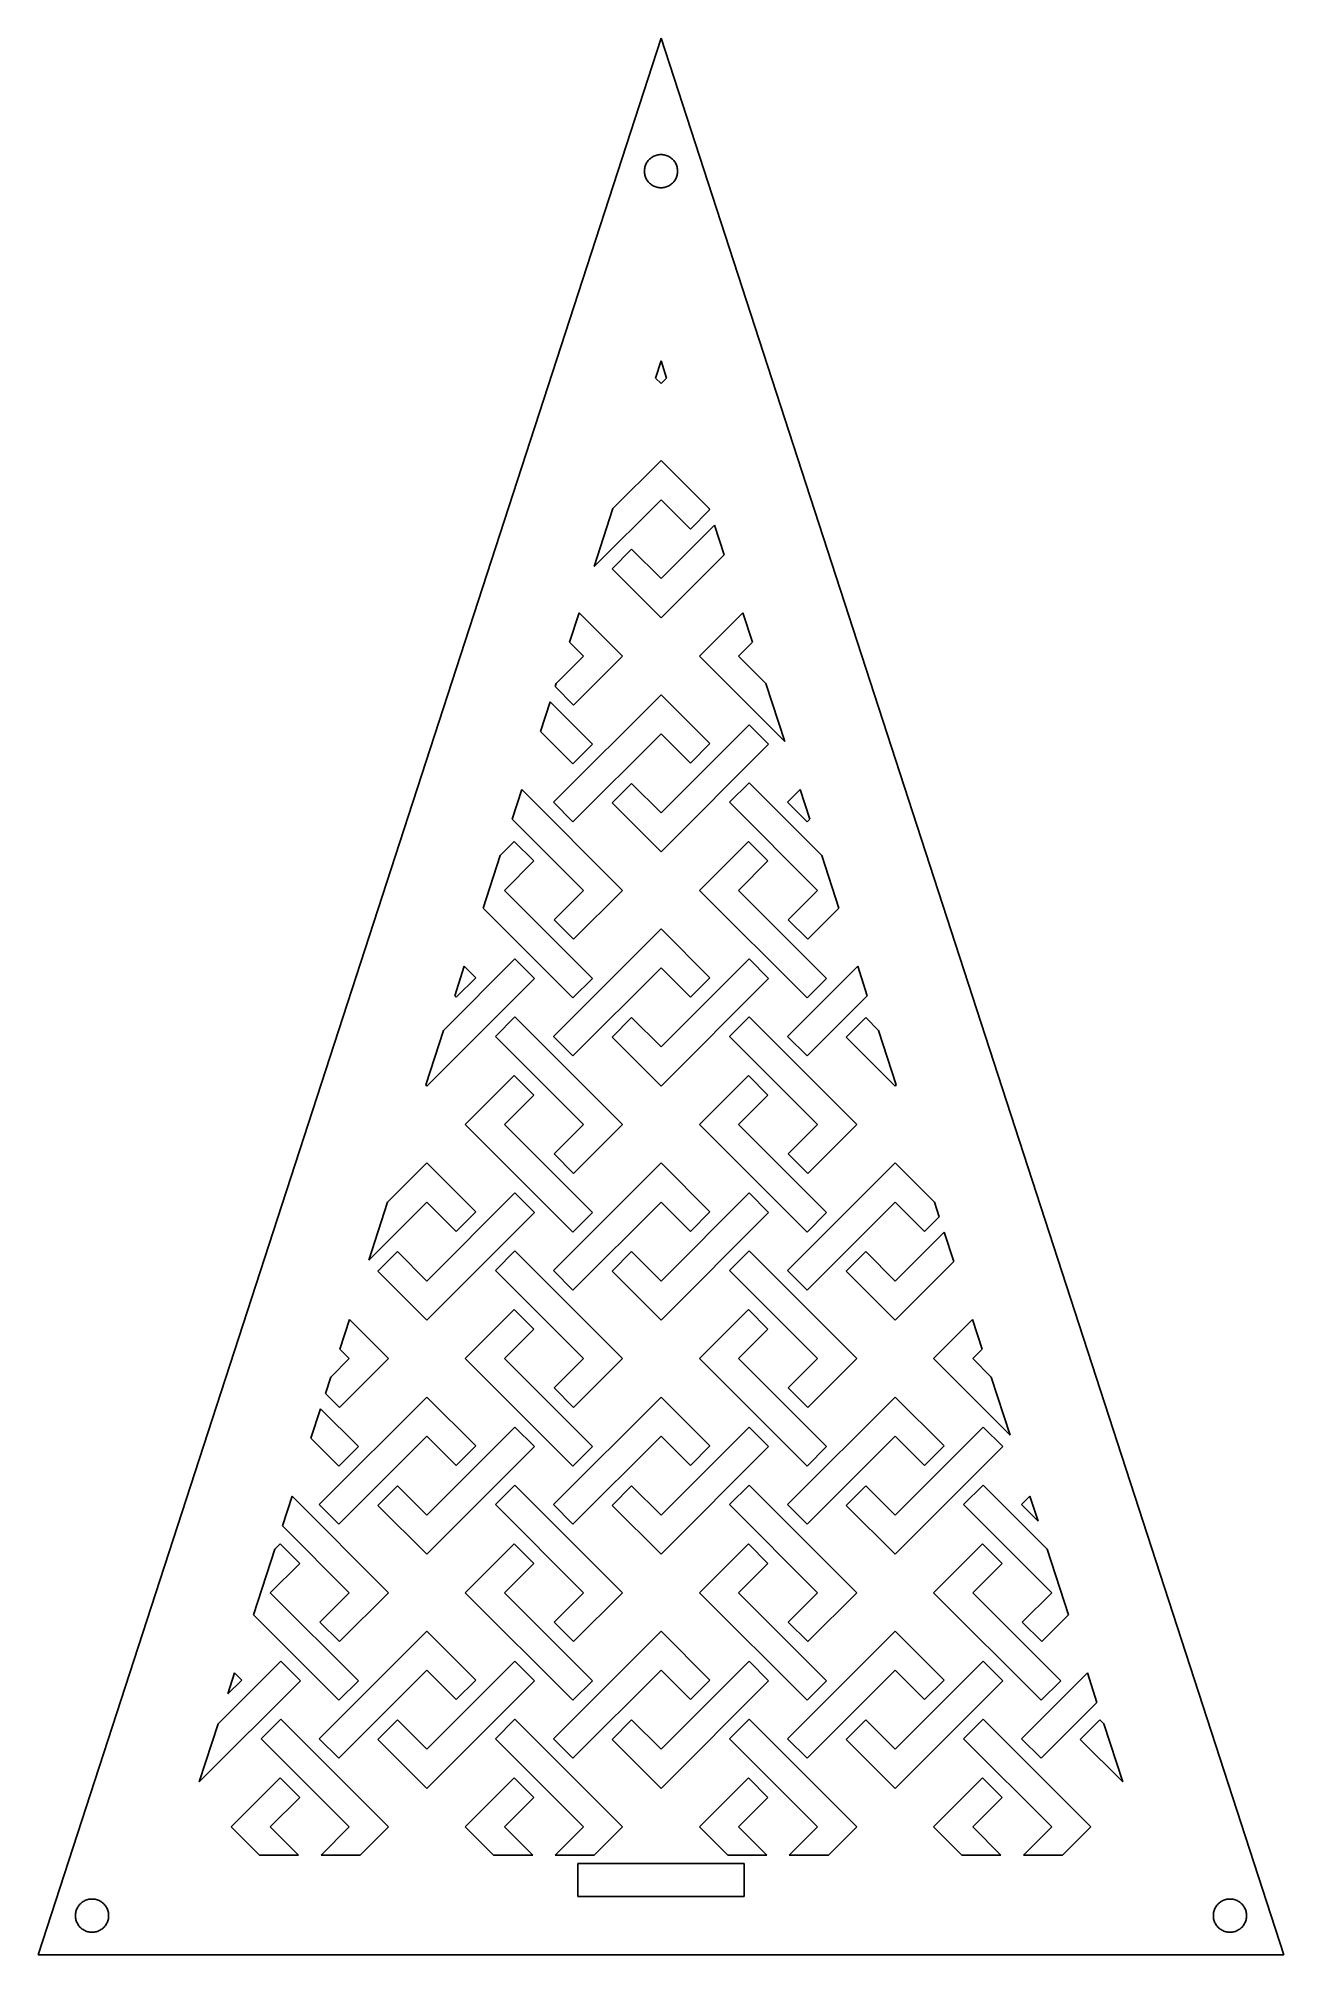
# Model space of a CAD drawing. Header units: metres. Extents: x -75 to 75, y 0 to 231.
import ezdxf

# ---------------------------------------------------------------- set-up
doc = ezdxf.new("R2010")
doc.units = ezdxf.units.M

msp = doc.modelspace()

# ---------------------------------------------------------------- linework, layer by layer
for p, q in [((0, 230.826), (-75, 0)), ((75, 0), (0, 230.826)), ((-2, 214.826), (-1.99605, 214.952)), ((-1.99605, 214.701), (-2, 214.826)), ((-1.99605, 214.952), (-1.98422, 215.077)), ((-1.98422, 214.576), (-1.99605, 214.701)), ((-1.98422, 215.077), (-1.96457, 215.201)), ((-1.96457, 215.201), (-1.93716, 215.324)), ((-1.93716, 215.324), (-1.9021, 215.444)), ((-1.9021, 215.444), (-1.85954, 215.562)), ((-1.85954, 215.562), (-1.80965, 215.678)), ((-1.80965, 215.678), (-1.75261, 215.79)), ((-1.75261, 215.79), (-1.68864, 215.898)), ((-1.68864, 215.898), (-1.61803, 216.002)), ((-1.61803, 216.002), (-1.54102, 216.101)), ((-1.54102, 216.101), (-1.45793, 216.195)), ((-1.45793, 216.195), (-1.36908, 216.284)), ((-1.36908, 216.284), (-1.27484, 216.367)), ((-1.27484, 216.367), (-1.17557, 216.444)), ((-1.17557, 216.444), (-1.07164, 216.515)), ((-1.07164, 216.515), (-0.963501, 216.579)), ((-0.963501, 216.579), (-0.851547, 216.636)), ((-0.851547, 216.636), (-0.736237, 216.686)), ((-0.736237, 216.686), (-0.618027, 216.728)), ((-0.618027, 216.728), (-0.497375, 216.763)), ((-0.497375, 216.763), (-0.374756, 216.791)), ((-0.374756, 216.791), (-0.250656, 216.81)), ((-0.250656, 216.81), (-0.12558, 216.822)), ((-0.12558, 216.822), (0, 216.826)), ((0, 216.826), (0.12558, 216.822)), ((0.12558, 216.822), (0.250656, 216.81)), ((0.250656, 216.81), (0.374756, 216.791)), ((0.374756, 216.791), (0.497375, 216.763)), ((0.497375, 216.763), (0.618027, 216.728)), ((0.618027, 216.728), (0.736237, 216.686)), ((0.736237, 216.686), (0.851547, 216.636)), ((0.851547, 216.636), (0.963501, 216.579)), ((0.963501, 216.579), (1.07164, 216.515)), ((1.07164, 216.515), (1.17557, 216.444)), ((1.17557, 216.444), (1.27484, 216.367)), ((1.27484, 216.367), (1.36908, 216.284)), ((1.36908, 216.284), (1.45793, 216.195)), ((1.45793, 216.195), (1.54102, 216.101)), ((1.54102, 216.101), (1.61803, 216.002)), ((1.61803, 216.002), (1.68864, 215.898)), ((1.68864, 215.898), (1.75261, 215.79)), ((1.75261, 215.79), (1.80965, 215.678)), ((1.80965, 215.678), (1.85954, 215.562)), ((1.85954, 215.562), (1.9021, 215.444)), ((1.9021, 215.444), (1.93716, 215.324)), ((1.93716, 215.324), (1.96457, 215.201)), ((1.96457, 215.201), (1.98422, 215.077)), ((1.98422, 215.077), (1.99605, 214.952)), ((1.99605, 214.701), (1.98422, 214.576)), ((1.99605, 214.952), (2, 214.826)), ((2, 214.826), (1.99605, 214.701)), ((-1.96457, 214.451), (-1.98422, 214.576)), ((-1.93716, 214.329), (-1.96457, 214.451)), ((-1.9021, 214.208), (-1.93716, 214.329)), ((-1.85954, 214.09), (-1.9021, 214.208)), ((-1.80965, 213.975), (-1.85954, 214.09)), ((-1.75261, 213.863), (-1.80965, 213.975)), ((-1.68864, 213.755), (-1.75261, 213.863)), ((-1.61803, 213.651), (-1.68864, 213.755)), ((-1.54102, 213.551), (-1.61803, 213.651)), ((-1.45793, 213.457), (-1.54102, 213.551)), ((-1.36908, 213.368), (-1.45793, 213.457)), ((-1.27484, 213.285), (-1.36908, 213.368)), ((-1.17557, 213.208), (-1.27484, 213.285)), ((-1.07164, 213.138), (-1.17557, 213.208)), ((-0.963501, 213.074), (-1.07164, 213.138)), ((-0.851547, 213.017), (-0.963501, 213.074)), ((-0.736237, 212.967), (-0.851547, 213.017)), ((-0.618027, 212.924), (-0.736237, 212.967)), ((-0.497375, 212.889), (-0.618027, 212.924)), ((-0.374756, 212.862), (-0.497375, 212.889)), ((-0.250656, 212.842), (-0.374756, 212.862)), ((-0.12558, 212.83), (-0.250656, 212.842)), ((0, 212.826), (-0.12558, 212.83)), ((0.12558, 212.83), (0, 212.826)), ((0.250656, 212.842), (0.12558, 212.83)), ((0.374756, 212.862), (0.250656, 212.842)), ((0.497375, 212.889), (0.374756, 212.862)), ((0.618027, 212.924), (0.497375, 212.889)), ((0.736237, 212.967), (0.618027, 212.924)), ((0.851547, 213.017), (0.736237, 212.967)), ((0.963501, 213.074), (0.851547, 213.017)), ((1.07164, 213.138), (0.963501, 213.074)), ((1.17557, 213.208), (1.07164, 213.138)), ((1.27484, 213.285), (1.17557, 213.208)), ((1.36908, 213.368), (1.27484, 213.285)), ((1.45793, 213.457), (1.36908, 213.368)), ((1.54102, 213.551), (1.45793, 213.457)), ((1.61803, 213.651), (1.54102, 213.551)), ((1.68864, 213.755), (1.61803, 213.651)), ((1.75261, 213.863), (1.68864, 213.755)), ((1.80965, 213.975), (1.75261, 213.863)), ((1.85954, 214.09), (1.80965, 213.975)), ((1.9021, 214.208), (1.85954, 214.09)), ((1.93716, 214.329), (1.9021, 214.208)), ((1.96457, 214.451), (1.93716, 214.329)), ((1.98422, 214.576), (1.96457, 214.451)), ((-0.677582, 189.908), (0, 191.993)), ((0, 191.993), (0.677582, 189.908)), ((0, 189.23), (-0.677582, 189.908)), ((0.677582, 189.908), (0, 189.23)), ((-5.78741, 174.182), (0, 179.969)), ((0, 179.969), (5.78741, 174.182)), ((0, 175.255), (-8.05609, 167.199)), ((-8.05609, 167.199), (-5.78741, 174.182)), ((3.53531, 171.72), (0, 175.255)), ((5.83888, 174.023), (3.53531, 171.72)), ((5.78741, 174.182), (5.83888, 174.023)), ((0, 165.744), (6.43733, 172.181)), ((6.43733, 172.181), (7.59329, 168.624)), ((-5.89233, 166.923), (-3.53531, 169.279)), ((-3.53531, 169.279), (0, 165.744)), ((7.59329, 168.624), (0, 161.03)), ((0, 161.03), (-5.89233, 166.923)), ((-11.0204, 158.076), (-9.86444, 161.634)), ((-9.86444, 161.634), (-4.63028, 156.4)), ((4.63028, 156.4), (9.86444, 161.634)), ((9.86444, 161.634), (11.0204, 158.076)), ((-9.34387, 156.4), (-11.0204, 158.076)), ((11.0204, 158.076), (9.34387, 156.4)), ((-12.6342, 153.109), (-9.34387, 156.4)), ((-4.63028, 156.4), (-10.5226, 150.507)), ((14.9029, 146.127), (4.63028, 156.4)), ((9.34387, 156.4), (12.6342, 153.109)), ((-12.7544, 152.74), (-12.6342, 153.109)), ((-10.5226, 150.507), (-12.7544, 152.74)), ((12.6342, 153.109), (14.9029, 146.127)), ((-14.509, 147.339), (-13.353, 150.897)), ((-13.353, 150.897), (-8.24982, 145.794)), ((-12.963, 138.806), (0, 151.769)), ((0, 151.769), (5.89233, 145.877)), ((0, 137.544), (10.6059, 148.15)), ((10.6059, 148.15), (12.963, 145.793)), ((-10.6064, 143.437), (-14.509, 147.339)), ((-8.24982, 145.794), (-10.6064, 143.437)), ((0, 147.055), (-10.6059, 136.449)), ((3.53531, 143.52), (0, 147.055)), ((12.963, 145.793), (0, 132.83)), ((5.89233, 145.877), (3.53531, 143.52)), ((-5.89233, 138.723), (-3.53531, 141.079)), ((-3.53531, 141.079), (0, 137.544)), ((8.24982, 138.806), (10.6064, 141.163)), ((10.6064, 141.163), (19.3603, 132.409)), ((-17.9361, 136.792), (-16.7801, 140.349)), ((-16.7801, 140.349), (-4.63028, 128.2)), ((-10.6059, 136.449), (-12.963, 138.806)), ((0, 132.83), (-5.89233, 138.723)), ((18.8557, 128.2), (8.24982, 138.806)), ((15.2367, 138.806), (16.7801, 140.349)), ((17.5937, 136.449), (15.2367, 138.806)), ((16.7801, 140.349), (17.9361, 136.792)), ((-9.34387, 128.2), (-17.9361, 136.792)), ((17.9361, 136.792), (17.5937, 136.449)), ((-19.3603, 132.409), (-17.677, 134.092)), ((-17.677, 134.092), (-15.3204, 131.735)), ((4.63028, 128.2), (10.5226, 134.092)), ((10.5226, 134.092), (12.8792, 131.735)), ((-21.4247, 126.055), (-19.3603, 132.409)), ((-15.3204, 131.735), (-18.8557, 128.2)), ((12.8792, 131.735), (9.34387, 128.2)), ((19.3603, 132.409), (21.4247, 126.055)), ((-18.8557, 128.2), (-8.24982, 117.594)), ((-12.8792, 124.664), (-9.34387, 128.2)), ((-4.63028, 128.2), (-10.5226, 122.307)), ((17.5932, 115.237), (4.63028, 128.2)), ((9.34387, 128.2), (19.9498, 117.594)), ((15.3204, 124.664), (18.8557, 128.2)), ((-10.6064, 115.237), (-21.4247, 126.055)), ((-10.5226, 122.307), (-12.8792, 124.664)), ((17.677, 122.307), (15.3204, 124.664)), ((21.4247, 126.055), (17.677, 122.307)), ((-12.963, 110.606), (0, 123.569)), ((0, 123.569), (5.89233, 117.677)), ((-26.207, 111.336), (-17.5937, 119.95)), ((-24.8517, 115.508), (-23.6957, 119.065)), ((-23.6957, 119.065), (-22.3073, 117.677)), ((-17.5937, 119.95), (-15.2367, 117.593)), ((0, 118.856), (-10.6059, 108.25)), ((0, 109.344), (10.6059, 119.95)), ((3.53531, 115.32), (0, 118.856)), ((10.6059, 119.95), (12.963, 117.593)), ((15.2367, 110.606), (23.6957, 119.065)), ((23.6957, 119.065), (24.8517, 115.508)), ((-15.2367, 117.593), (-28.1996, 104.63)), ((-24.6643, 115.32), (-24.8517, 115.508)), ((-22.3073, 117.677), (-24.6643, 115.32)), ((-8.24982, 117.594), (-10.6064, 115.237)), ((12.963, 117.593), (0, 104.63)), ((5.89233, 117.677), (3.53531, 115.32)), ((19.9498, 117.594), (17.5932, 115.237)), ((24.8517, 115.508), (17.5937, 108.25)), ((-28.3403, 104.771), (-26.207, 111.336)), ((-19.9498, 110.606), (-17.5932, 112.963)), ((-17.5932, 112.963), (-4.63028, 100)), ((-5.89233, 110.523), (-3.53531, 112.879)), ((-3.53531, 112.879), (0, 109.344)), ((8.24982, 110.606), (10.6064, 112.963)), ((10.6064, 112.963), (23.5693, 100)), ((22.3073, 110.523), (24.6643, 112.879)), ((24.6643, 112.879), (26.207, 111.336)), ((26.207, 111.336), (28.3403, 104.771)), ((-9.34387, 100), (-19.9498, 110.606)), ((-10.6059, 108.25), (-12.963, 110.606)), ((0, 104.63), (-5.89233, 110.523)), ((18.8557, 100), (8.24982, 110.606)), ((17.5937, 108.25), (15.2367, 110.606)), ((28.1996, 104.63), (22.3073, 110.523)), ((-28.1996, 104.63), (-28.3403, 104.771)), ((-23.5693, 100), (-17.677, 105.892)), ((-17.677, 105.892), (-15.3204, 103.535)), ((4.63028, 100), (10.5226, 105.892)), ((10.5226, 105.892), (12.8792, 103.535)), ((28.3403, 104.771), (28.1996, 104.63)), ((-15.3204, 103.535), (-18.8557, 100)), ((12.8792, 103.535), (9.34387, 100)), ((-10.6064, 87.037), (-23.5693, 100)), ((-18.8557, 100), (-8.24982, 89.3941)), ((-12.8792, 96.4647), (-9.34387, 100)), ((-4.63028, 100), (-10.5226, 94.1077)), ((17.5932, 87.037), (4.63028, 100)), ((9.34387, 100), (19.9498, 89.3941)), ((15.3204, 96.4647), (18.8557, 100)), ((23.5693, 100), (17.677, 94.1077)), ((-32.9329, 90.6365), (-28.1996, 95.3697)), ((-28.1996, 95.3697), (-22.3073, 89.4774)), ((-12.963, 82.4068), (0, 95.3697)), ((-10.5226, 94.1077), (-12.8792, 96.4647)), ((0, 95.3697), (5.89233, 89.4774)), ((15.2367, 82.4068), (28.1996, 95.3697)), ((17.677, 94.1077), (15.3204, 96.4647)), ((28.1996, 95.3697), (32.9329, 90.6365)), ((-28.1996, 90.6561), (-35.2016, 83.6542)), ((-35.2016, 83.6542), (-32.9329, 90.6365)), ((-28.1996, 81.1443), (-17.5937, 91.7502)), ((-24.6643, 87.1208), (-28.1996, 90.6561)), ((-17.5937, 91.7502), (-15.2367, 89.3936)), ((0, 90.6561), (-10.6059, 80.0502)), ((0, 81.1443), (10.6059, 91.7502)), ((3.53531, 87.1208), (0, 90.6561)), ((10.6059, 91.7502), (12.963, 89.3936)), ((28.1996, 90.6561), (17.5937, 80.0502)), ((31.7349, 87.1208), (28.1996, 90.6561)), ((32.9329, 90.6365), (33.5013, 88.8869)), ((-15.2367, 89.3936), (-28.1996, 76.4307)), ((-22.3073, 89.4774), (-24.6643, 87.1208)), ((-8.24982, 89.3941), (-10.6064, 87.037)), ((12.963, 89.3936), (0, 76.4307)), ((5.89233, 89.4774), (3.53531, 87.1208)), ((19.9498, 89.3941), (17.5932, 87.037)), ((33.5013, 88.8869), (31.7349, 87.1208)), ((28.1996, 81.1443), (34.0999, 87.0446)), ((34.0999, 87.0446), (35.2559, 83.487)), ((-34.0919, 82.323), (-31.7349, 84.6796)), ((-31.7349, 84.6796), (-28.1996, 81.1443)), ((-19.9498, 82.4063), (-17.5932, 84.7633)), ((-17.5932, 84.7633), (-4.63028, 71.8004)), ((-5.89233, 82.323), (-3.53531, 84.6796)), ((-3.53531, 84.6796), (0, 81.1443)), ((8.24982, 82.4063), (10.6064, 84.7633)), ((10.6064, 84.7633), (23.5693, 71.8004)), ((22.3073, 82.323), (24.6643, 84.6796)), ((24.6643, 84.6796), (28.1996, 81.1443)), ((35.2559, 83.487), (28.1996, 76.4307)), ((-28.1996, 76.4307), (-34.0919, 82.323)), ((-9.34387, 71.8004), (-19.9498, 82.4063)), ((-10.6059, 80.0502), (-12.963, 82.4068)), ((0, 76.4307), (-5.89233, 82.323)), ((18.8557, 71.8004), (8.24982, 82.4063)), ((17.5937, 80.0502), (15.2367, 82.4068)), ((28.1996, 76.4307), (22.3073, 82.323)), ((-38.683, 72.9394), (-37.527, 76.4971)), ((-37.527, 76.4971), (-32.8304, 71.8004)), ((-23.5693, 71.8004), (-17.677, 77.6927)), ((-17.677, 77.6927), (-15.3204, 75.3357)), ((4.63028, 71.8004), (10.5226, 77.6927)), ((10.5226, 77.6927), (12.8792, 75.3357)), ((32.8304, 71.8004), (37.527, 76.4971)), ((37.527, 76.4971), (38.683, 72.9394)), ((-15.3204, 75.3357), (-18.8557, 71.8004)), ((12.8792, 75.3357), (9.34387, 71.8004)), ((-39.7794, 69.5649), (-37.5439, 71.8004)), ((-32.8304, 71.8004), (-38.7227, 65.9081)), ((-37.5439, 71.8004), (-38.683, 72.9394)), ((-10.6064, 58.8374), (-23.5693, 71.8004)), ((-18.8557, 71.8004), (-8.24982, 61.1945)), ((-12.8792, 68.2651), (-9.34387, 71.8004)), ((-4.63028, 71.8004), (-10.5226, 65.9081)), ((17.5932, 58.8374), (4.63028, 71.8004)), ((9.34387, 71.8004), (19.9498, 61.1945)), ((15.3204, 68.2651), (18.8557, 71.8004)), ((23.5693, 71.8004), (17.677, 65.9081)), ((42.0481, 62.5826), (32.8304, 71.8004)), ((38.683, 72.9394), (37.5439, 71.8004)), ((37.5439, 71.8004), (39.7794, 69.5649)), ((-40.417, 67.6027), (-39.7794, 69.5649)), ((39.7794, 69.5649), (42.0481, 62.5826)), ((-41.1626, 54.2067), (-28.1996, 67.1696)), ((-38.7227, 65.9081), (-40.417, 67.6027)), ((-28.1996, 67.1696), (-22.3073, 61.2773)), ((-12.963, 54.2067), (0, 67.1696)), ((-10.5226, 65.9081), (-12.8792, 68.2651)), ((0, 67.1696), (5.89233, 61.2773)), ((15.2367, 54.2067), (28.1996, 67.1696)), ((17.677, 65.9081), (15.3204, 68.2651)), ((28.1996, 67.1696), (34.0919, 61.2773)), ((-42.1715, 62.2029), (-41.0155, 65.7606)), ((-41.0155, 65.7606), (-36.4494, 61.1945)), ((-28.1996, 62.4561), (-38.8055, 51.8501)), ((-28.1996, 52.9446), (-17.5937, 63.5506)), ((-24.6643, 58.9207), (-28.1996, 62.4561)), ((-17.5937, 63.5506), (-15.2367, 61.194)), ((0, 62.4561), (-10.6059, 51.8501)), ((0, 52.9446), (10.6059, 63.5506)), ((3.53531, 58.9207), (0, 62.4561)), ((10.6059, 63.5506), (12.963, 61.194)), ((28.1996, 62.4561), (17.5937, 51.8501)), ((28.1996, 52.9446), (38.8055, 63.5506)), ((31.7349, 58.9207), (28.1996, 62.4561)), ((38.8055, 63.5506), (41.1626, 61.194)), ((-38.806, 58.8374), (-42.1715, 62.2029)), ((-36.4494, 61.1945), (-38.806, 58.8374)), ((-15.2367, 61.194), (-28.1996, 48.231)), ((-22.3073, 61.2773), (-24.6643, 58.9207)), ((-8.24982, 61.1945), (-10.6064, 58.8374)), ((12.963, 61.194), (0, 48.231)), ((5.89233, 61.2773), (3.53531, 58.9207)), ((19.9498, 61.1945), (17.5932, 58.8374)), ((41.1626, 61.194), (28.1996, 48.231)), ((34.0919, 61.2773), (31.7349, 58.9207)), ((-34.0919, 54.1234), (-31.7349, 56.4799)), ((-31.7349, 56.4799), (-28.1996, 52.9446)), ((-19.9498, 54.2062), (-17.5932, 56.5633)), ((-17.5932, 56.5633), (-4.63028, 43.6003)), ((-5.89233, 54.1234), (-3.53531, 56.4799)), ((-3.53531, 56.4799), (0, 52.9446)), ((8.24982, 54.2062), (10.6064, 56.5633)), ((10.6064, 56.5633), (23.5693, 43.6003)), ((22.3073, 54.1234), (24.6643, 56.4799)), ((24.6643, 56.4799), (28.1996, 52.9446)), ((36.4494, 54.2062), (38.806, 56.5633)), ((38.806, 56.5633), (46.5057, 48.8635)), ((-45.5987, 51.6551), (-44.4427, 55.2127)), ((-44.4427, 55.2127), (-32.8304, 43.6003)), ((-38.8055, 51.8501), (-41.1626, 54.2067)), ((-28.1996, 48.231), (-34.0919, 54.1234)), ((-9.34387, 43.6003), (-19.9498, 54.2062)), ((-10.6059, 51.8501), (-12.963, 54.2067)), ((0, 48.231), (-5.89233, 54.1234)), ((18.8557, 43.6003), (8.24982, 54.2062)), ((17.5937, 51.8501), (15.2367, 54.2067)), ((28.1996, 48.231), (22.3073, 54.1234)), ((47.0554, 43.6003), (36.4494, 54.2062)), ((43.4367, 54.2067), (44.4427, 55.2127)), ((45.411, 52.2328), (43.4367, 54.2067)), ((44.4427, 55.2127), (45.411, 52.2328)), ((-37.5439, 43.6003), (-45.5987, 51.6551)), ((-49.0872, 40.9186), (-46.5057, 48.8635)), ((-46.5057, 48.8635), (-45.8766, 49.4926)), ((-45.8766, 49.4926), (-43.5201, 47.1356)), ((-23.5693, 43.6003), (-17.677, 49.4926)), ((-17.677, 49.4926), (-15.3204, 47.1356)), ((4.63028, 43.6003), (10.5226, 49.4926)), ((10.5226, 49.4926), (12.8792, 47.1356)), ((32.8304, 43.6003), (38.7227, 49.4926)), ((38.7227, 49.4926), (41.0793, 47.1356)), ((46.5057, 48.8635), (49.0872, 40.9186)), ((-43.5201, 47.1356), (-47.0554, 43.6003)), ((-15.3204, 47.1356), (-18.8557, 43.6003)), ((12.8792, 47.1356), (9.34387, 43.6003)), ((41.0793, 47.1356), (37.5439, 43.6003)), ((-47.0554, 43.6003), (-36.4494, 32.9944)), ((-41.0793, 40.065), (-37.5439, 43.6003)), ((-32.8304, 43.6003), (-38.7227, 37.708)), ((-10.6064, 30.6374), (-23.5693, 43.6003)), ((-18.8557, 43.6003), (-8.24982, 32.9944)), ((-12.8792, 40.065), (-9.34387, 43.6003)), ((-4.63028, 43.6003), (-10.5226, 37.708)), ((17.5932, 30.6374), (4.63028, 43.6003)), ((9.34387, 43.6003), (19.9498, 32.9944)), ((15.3204, 40.065), (18.8557, 43.6003)), ((23.5693, 43.6003), (17.677, 37.708)), ((45.7933, 30.6374), (32.8304, 43.6003)), ((37.5439, 43.6003), (48.1499, 32.9944)), ((43.5201, 40.065), (47.0554, 43.6003)), ((-38.806, 30.6374), (-49.0872, 40.9186)), ((-38.7227, 37.708), (-41.0793, 40.065)), ((-10.5226, 37.708), (-12.8792, 40.065)), ((17.677, 37.708), (15.3204, 40.065)), ((45.8766, 37.708), (43.5201, 40.065)), ((49.0872, 40.9186), (45.8766, 37.708)), ((-41.1626, 26.0066), (-28.1996, 38.9696)), ((-28.1996, 38.9696), (-22.3073, 33.0772)), ((-12.963, 26.0066), (0, 38.9696)), ((0, 38.9696), (5.89233, 33.0772)), ((15.2367, 26.0066), (28.1996, 38.9696)), ((28.1996, 38.9696), (34.0919, 33.0772)), ((-53.3523, 27.792), (-45.7938, 35.3505)), ((-45.7938, 35.3505), (-43.4367, 32.9939)), ((-28.1996, 24.7446), (-17.5937, 35.3505)), ((-17.5937, 35.3505), (-15.2367, 32.9939)), ((0, 24.7446), (10.6059, 35.3505)), ((10.6059, 35.3505), (12.963, 32.9939)), ((28.1996, 24.7446), (38.8055, 35.3505)), ((38.8055, 35.3505), (41.1626, 32.9939)), ((-43.4367, 32.9939), (-55.621, 20.8097)), ((-52.1776, 31.4073), (-51.3585, 33.9283)), ((-50.5074, 33.0772), (-52.1776, 31.4073)), ((-51.3585, 33.9283), (-50.5074, 33.0772)), ((-36.4494, 32.9944), (-38.806, 30.6374)), ((-28.1996, 34.256), (-38.8055, 23.6501)), ((-24.6643, 30.7207), (-28.1996, 34.256)), ((-15.2367, 32.9939), (-28.1996, 20.031)), ((-22.3073, 33.0772), (-24.6643, 30.7207)), ((-8.24982, 32.9944), (-10.6064, 30.6374)), ((0, 34.256), (-10.6059, 23.6501)), ((3.53531, 30.7207), (0, 34.256)), ((12.963, 32.9939), (0, 20.031)), ((5.89233, 33.0772), (3.53531, 30.7207)), ((19.9498, 32.9944), (17.5932, 30.6374)), ((28.1996, 34.256), (17.5937, 23.6501)), ((31.7349, 30.7207), (28.1996, 34.256)), ((41.1626, 32.9939), (28.1996, 20.031)), ((34.0919, 33.0772), (31.7349, 30.7207)), ((43.4367, 26.0066), (51.3585, 33.9283)), ((48.1499, 32.9944), (45.7933, 30.6374)), ((51.3585, 33.9283), (52.5144, 30.3707)), ((52.5144, 30.3707), (45.7938, 23.6501)), ((-55.621, 20.8097), (-53.3523, 27.792)), ((-48.1499, 26.0062), (-45.7933, 28.3632)), ((-45.7933, 28.3632), (-32.8304, 15.4002)), ((-34.0919, 25.9233), (-31.7349, 28.2799)), ((-31.7349, 28.2799), (-28.1996, 24.7446)), ((-19.9498, 26.0062), (-17.5932, 28.3632)), ((-17.5932, 28.3632), (-4.63028, 15.4002)), ((-5.89233, 25.9233), (-3.53531, 28.2799)), ((-3.53531, 28.2799), (0, 24.7446)), ((8.24982, 26.0062), (10.6064, 28.3632)), ((10.6064, 28.3632), (23.5693, 15.4002)), ((22.3073, 25.9233), (24.6643, 28.2799)), ((24.6643, 28.2799), (28.1996, 24.7446)), ((36.4494, 26.0062), (38.806, 28.3632)), ((38.806, 28.3632), (51.769, 15.4002)), ((50.5074, 25.9233), (52.8644, 28.2799)), ((52.8644, 28.2799), (53.3523, 27.792)), ((53.3523, 27.792), (55.621, 20.8097)), ((-37.5439, 15.4002), (-48.1499, 26.0062)), ((-38.8055, 23.6501), (-41.1626, 26.0066)), ((-28.1996, 20.031), (-34.0919, 25.9233)), ((-9.34387, 15.4002), (-19.9498, 26.0062)), ((-10.6059, 23.6501), (-12.963, 26.0066)), ((0, 20.031), (-5.89233, 25.9233)), ((18.8557, 15.4002), (8.24982, 26.0062)), ((17.5937, 23.6501), (15.2367, 26.0066)), ((28.1996, 20.031), (22.3073, 25.9233)), ((47.0554, 15.4002), (36.4494, 26.0062)), ((45.7938, 23.6501), (43.4367, 26.0066)), ((55.621, 20.8097), (50.5074, 25.9233)), ((-51.769, 15.4002), (-45.8766, 21.2926)), ((-45.8766, 21.2926), (-43.5201, 18.9355)), ((-23.5693, 15.4002), (-17.677, 21.2926)), ((-17.677, 21.2926), (-15.3204, 18.9355)), ((4.63028, 15.4002), (10.5226, 21.2926)), ((10.5226, 21.2926), (12.8792, 18.9355)), ((32.8304, 15.4002), (38.7227, 21.2926)), ((38.7227, 21.2926), (41.0793, 18.9355)), ((-43.5201, 18.9355), (-47.0554, 15.4002)), ((-15.3204, 18.9355), (-18.8557, 15.4002)), ((12.8792, 18.9355), (9.34387, 15.4002)), ((41.0793, 18.9355), (37.5439, 15.4002)), ((-48.3687, 12), (-51.769, 15.4002)), ((-47.0554, 15.4002), (-43.6551, 12)), ((-40.9442, 12), (-37.5439, 15.4002)), ((-32.8304, 15.4002), (-36.2306, 12)), ((-20.1691, 12), (-23.5693, 15.4002)), ((-18.8557, 15.4002), (-15.4555, 12)), ((-12.7441, 12), (-9.34387, 15.4002)), ((-4.63028, 15.4002), (-8.03052, 12)), ((8.03052, 12), (4.63028, 15.4002)), ((9.34387, 15.4002), (12.7441, 12)), ((15.4555, 12), (18.8557, 15.4002)), ((23.5693, 15.4002), (20.1691, 12)), ((36.2306, 12), (32.8304, 15.4002)), ((37.5439, 15.4002), (40.9442, 12)), ((43.6551, 12), (47.0554, 15.4002)), ((51.769, 15.4002), (48.3687, 12)), ((-43.6551, 12), (-48.3687, 12)), ((-36.2306, 12), (-40.9442, 12)), ((-15.4555, 12), (-20.1691, 12)), ((-8.03052, 12), (-12.7441, 12)), ((12.7441, 12), (8.03052, 12)), ((20.1691, 12), (15.4555, 12)), ((40.9442, 12), (36.2306, 12)), ((48.3687, 12), (43.6551, 12)), ((-10, 7), (-10, 11)), ((-10, 11), (10, 11)), ((10, 11), (10, 7)), ((10, 7), (-10, 7)), ((-70.5279, 4.70227), (-70.5239, 4.82785)), ((-70.5239, 4.57669), (-70.5279, 4.70227)), ((-70.5239, 4.82785), (-70.5121, 4.95294)), ((-70.5121, 4.95294), (-70.4924, 5.07704)), ((-70.4924, 5.07704), (-70.465, 5.19966)), ((-70.465, 5.19966), (-70.43, 5.32031)), ((-70.43, 5.32031), (-70.3874, 5.43852)), ((-70.3874, 5.43852), (-70.3375, 5.55383)), ((-70.3375, 5.55383), (-70.2805, 5.66579)), ((-70.2805, 5.66579), (-70.2165, 5.77393)), ((-70.2165, 5.77393), (-70.1459, 5.87784)), ((-70.1459, 5.87784), (-70.0689, 5.97713)), ((-70.0689, 5.97713), (-69.9858, 6.07137)), ((-69.9858, 6.07137), (-69.897, 6.16022)), ((-69.897, 6.16022), (-69.8027, 6.2433)), ((-69.8027, 6.2433), (-69.7034, 6.32031)), ((-69.7034, 6.32031), (-69.5995, 6.39093)), ((-69.5995, 6.39093), (-69.4914, 6.4549)), ((-69.4914, 6.4549), (-69.3794, 6.51193)), ((-69.3794, 6.51193), (-69.2641, 6.56183)), ((-69.2641, 6.56183), (-69.1459, 6.60439)), ((-69.1459, 6.60439), (-69.0252, 6.63943)), ((-69.0252, 6.63943), (-68.9026, 6.66685)), ((-68.9026, 6.66685), (-68.7785, 6.68651)), ((-68.7785, 6.68651), (-68.6534, 6.69833)), ((-68.6534, 6.69833), (-68.5279, 6.70227)), ((-68.5279, 6.70227), (-68.4023, 6.69833)), ((-68.4023, 6.69833), (-68.2772, 6.68651)), ((-68.2772, 6.68651), (-68.1531, 6.66685)), ((-68.1531, 6.66685), (-68.0305, 6.63943)), ((-68.0305, 6.63943), (-67.9098, 6.60439)), ((-67.9098, 6.60439), (-67.7916, 6.56183)), ((-67.7916, 6.56183), (-67.6763, 6.51193)), ((-67.6763, 6.51193), (-67.5643, 6.4549)), ((-67.5643, 6.4549), (-67.4562, 6.39093)), ((-67.4562, 6.39093), (-67.3523, 6.32031)), ((-67.3523, 6.32031), (-67.253, 6.2433)), ((-67.253, 6.2433), (-67.1588, 6.16022)), ((-67.1588, 6.16022), (-67.0699, 6.07137)), ((-67.0699, 6.07137), (-66.9868, 5.97713)), ((-66.9868, 5.97713), (-66.9098, 5.87784)), ((-66.9098, 5.87784), (-66.8392, 5.77393)), ((-66.8392, 5.77393), (-66.7752, 5.66579)), ((-66.7752, 5.66579), (-66.7182, 5.55383)), ((-66.7182, 5.55383), (-66.6683, 5.43852)), ((-66.6683, 5.43852), (-66.6257, 5.32031)), ((-66.6257, 5.32031), (-66.5907, 5.19966)), ((-66.5907, 5.19966), (-66.5633, 5.07704)), ((-66.5633, 5.07704), (-66.5436, 4.95294)), ((-66.5436, 4.95294), (-66.5318, 4.82785)), ((-66.5318, 4.82785), (-66.5279, 4.70227)), ((-66.5279, 4.70227), (-66.5318, 4.57669)), ((66.5279, 4.70227), (66.5318, 4.82785)), ((66.5318, 4.57669), (66.5279, 4.70227)), ((66.5318, 4.82785), (66.5436, 4.95294)), ((66.5436, 4.95294), (66.5633, 5.07704)), ((66.5633, 5.07704), (66.5907, 5.19966)), ((66.5907, 5.19966), (66.6257, 5.32031)), ((66.6257, 5.32031), (66.6683, 5.43852)), ((66.6683, 5.43852), (66.7182, 5.55383)), ((66.7182, 5.55383), (66.7752, 5.66579)), ((66.7752, 5.66579), (66.8392, 5.77393)), ((66.8392, 5.77393), (66.9098, 5.87784)), ((66.9098, 5.87784), (66.9868, 5.97713)), ((66.9868, 5.97713), (67.0699, 6.07137)), ((67.0699, 6.07137), (67.1588, 6.16022)), ((67.1588, 6.16022), (67.253, 6.2433)), ((67.253, 6.2433), (67.3523, 6.32031)), ((67.3523, 6.32031), (67.4562, 6.39093)), ((67.4562, 6.39093), (67.5643, 6.4549)), ((67.5643, 6.4549), (67.6763, 6.51193)), ((67.6763, 6.51193), (67.7916, 6.56183)), ((67.7916, 6.56183), (67.9098, 6.60439)), ((67.9098, 6.60439), (68.0305, 6.63943)), ((68.0305, 6.63943), (68.1531, 6.66685)), ((68.1531, 6.66685), (68.2772, 6.68651)), ((68.2772, 6.68651), (68.4023, 6.69833)), ((68.4023, 6.69833), (68.5279, 6.70227)), ((68.5279, 6.70227), (68.6534, 6.69833)), ((68.6534, 6.69833), (68.7785, 6.68651)), ((68.7785, 6.68651), (68.9026, 6.66685)), ((68.9026, 6.66685), (69.0252, 6.63943)), ((69.0252, 6.63943), (69.1459, 6.60439)), ((69.1459, 6.60439), (69.2641, 6.56183)), ((69.2641, 6.56183), (69.3794, 6.51193)), ((69.3794, 6.51193), (69.4914, 6.4549)), ((69.4914, 6.4549), (69.5995, 6.39093)), ((69.5995, 6.39093), (69.7034, 6.32031)), ((69.7034, 6.32031), (69.8027, 6.2433)), ((69.8027, 6.2433), (69.897, 6.16022)), ((69.897, 6.16022), (69.9858, 6.07137)), ((69.9858, 6.07137), (70.0689, 5.97713)), ((70.0689, 5.97713), (70.1459, 5.87784)), ((70.1459, 5.87784), (70.2165, 5.77393)), ((70.2165, 5.77393), (70.2805, 5.66579)), ((70.2805, 5.66579), (70.3375, 5.55383)), ((70.3375, 5.55383), (70.3874, 5.43852)), ((70.3874, 5.43852), (70.43, 5.32031)), ((70.43, 5.32031), (70.465, 5.19966)), ((70.465, 5.19966), (70.4924, 5.07704)), ((70.4924, 5.07704), (70.5121, 4.95294)), ((70.5121, 4.95294), (70.5239, 4.82785)), ((70.5239, 4.82785), (70.5279, 4.70227)), ((70.5279, 4.70227), (70.5239, 4.57669)), ((-70.5121, 4.45161), (-70.5239, 4.57669)), ((-70.4924, 4.32751), (-70.5121, 4.45161)), ((-70.465, 4.2049), (-70.4924, 4.32751)), ((-70.43, 4.08424), (-70.465, 4.2049)), ((-70.3874, 3.96602), (-70.43, 4.08424)), ((-70.3375, 3.85072), (-70.3874, 3.96602)), ((-70.2805, 3.73877), (-70.3375, 3.85072)), ((-70.2165, 3.63062), (-70.2805, 3.73877)), ((-70.1459, 3.5267), (-70.2165, 3.63062)), ((-70.0689, 3.42743), (-70.1459, 3.5267)), ((-69.9858, 3.33318), (-70.0689, 3.42743)), ((-69.897, 3.24434), (-69.9858, 3.33318)), ((-69.8027, 3.16125), (-69.897, 3.24434)), ((-69.7034, 3.08424), (-69.8027, 3.16125)), ((-69.5995, 3.01363), (-69.7034, 3.08424)), ((-69.4914, 2.94966), (-69.5995, 3.01363)), ((-69.3794, 2.89262), (-69.4914, 2.94966)), ((-69.2641, 2.84273), (-69.3794, 2.89262)), ((-69.1459, 2.80016), (-69.2641, 2.84273)), ((-69.0252, 2.76511), (-69.1459, 2.80016)), ((-68.9026, 2.7377), (-69.0252, 2.76511)), ((-68.7785, 2.71805), (-68.9026, 2.7377)), ((-68.6534, 2.70622), (-68.7785, 2.71805)), ((-68.5279, 2.70227), (-68.6534, 2.70622)), ((-68.4023, 2.70622), (-68.5279, 2.70227)), ((-68.2772, 2.71805), (-68.4023, 2.70622)), ((-68.1531, 2.7377), (-68.2772, 2.71805)), ((-68.0305, 2.76511), (-68.1531, 2.7377)), ((-67.9098, 2.80016), (-68.0305, 2.76511)), ((-67.7916, 2.84273), (-67.9098, 2.80016)), ((-67.6763, 2.89262), (-67.7916, 2.84273)), ((-67.5643, 2.94966), (-67.6763, 2.89262)), ((-67.4562, 3.01363), (-67.5643, 2.94966)), ((-67.3523, 3.08424), (-67.4562, 3.01363)), ((-67.253, 3.16125), (-67.3523, 3.08424)), ((-67.1588, 3.24434), (-67.253, 3.16125)), ((-67.0699, 3.33318), (-67.1588, 3.24434)), ((-66.9868, 3.42743), (-67.0699, 3.33318)), ((-66.9098, 3.5267), (-66.9868, 3.42743)), ((-66.8392, 3.63062), (-66.9098, 3.5267)), ((-66.7752, 3.73877), (-66.8392, 3.63062)), ((-66.7182, 3.85072), (-66.7752, 3.73877)), ((-66.6683, 3.96602), (-66.7182, 3.85072)), ((-66.6257, 4.08424), (-66.6683, 3.96602)), ((-66.5907, 4.2049), (-66.6257, 4.08424)), ((-66.5633, 4.32751), (-66.5907, 4.2049)), ((-66.5436, 4.45161), (-66.5633, 4.32751)), ((-66.5318, 4.57669), (-66.5436, 4.45161)), ((66.5436, 4.45161), (66.5318, 4.57669)), ((66.5633, 4.32751), (66.5436, 4.45161)), ((66.5907, 4.2049), (66.5633, 4.32751)), ((66.6257, 4.08424), (66.5907, 4.2049)), ((66.6683, 3.96602), (66.6257, 4.08424)), ((66.7182, 3.85072), (66.6683, 3.96602)), ((66.7752, 3.73877), (66.7182, 3.85072)), ((66.8392, 3.63062), (66.7752, 3.73877)), ((66.9098, 3.5267), (66.8392, 3.63062)), ((66.9868, 3.42743), (66.9098, 3.5267)), ((67.0699, 3.33318), (66.9868, 3.42743)), ((67.1588, 3.24434), (67.0699, 3.33318)), ((67.253, 3.16125), (67.1588, 3.24434)), ((67.3523, 3.08424), (67.253, 3.16125)), ((67.4562, 3.01363), (67.3523, 3.08424)), ((67.5643, 2.94966), (67.4562, 3.01363)), ((67.6763, 2.89262), (67.5643, 2.94966)), ((67.7916, 2.84273), (67.6763, 2.89262)), ((67.9098, 2.80016), (67.7916, 2.84273)), ((68.0305, 2.76511), (67.9098, 2.80016)), ((68.1531, 2.7377), (68.0305, 2.76511)), ((68.2772, 2.71805), (68.1531, 2.7377)), ((68.4023, 2.70622), (68.2772, 2.71805)), ((68.5279, 2.70227), (68.4023, 2.70622)), ((68.6534, 2.70622), (68.5279, 2.70227)), ((68.7785, 2.71805), (68.6534, 2.70622)), ((68.9026, 2.7377), (68.7785, 2.71805)), ((69.0252, 2.76511), (68.9026, 2.7377)), ((69.1459, 2.80016), (69.0252, 2.76511)), ((69.2641, 2.84273), (69.1459, 2.80016)), ((69.3794, 2.89262), (69.2641, 2.84273)), ((69.4914, 2.94966), (69.3794, 2.89262)), ((69.5995, 3.01363), (69.4914, 2.94966)), ((69.7034, 3.08424), (69.5995, 3.01363)), ((69.8027, 3.16125), (69.7034, 3.08424)), ((69.897, 3.24434), (69.8027, 3.16125)), ((69.9858, 3.33318), (69.897, 3.24434)), ((70.0689, 3.42743), (69.9858, 3.33318)), ((70.1459, 3.5267), (70.0689, 3.42743)), ((70.2165, 3.63062), (70.1459, 3.5267)), ((70.2805, 3.73877), (70.2165, 3.63062)), ((70.3375, 3.85072), (70.2805, 3.73877)), ((70.3874, 3.96602), (70.3375, 3.85072)), ((70.43, 4.08424), (70.3874, 3.96602)), ((70.465, 4.2049), (70.43, 4.08424)), ((70.4924, 4.32751), (70.465, 4.2049)), ((70.5121, 4.45161), (70.4924, 4.32751)), ((70.5239, 4.57669), (70.5121, 4.45161)), ((-75, 0), (75, 0))]:
    msp.add_line(p, q)

doc.saveas('drawing.dxf')
